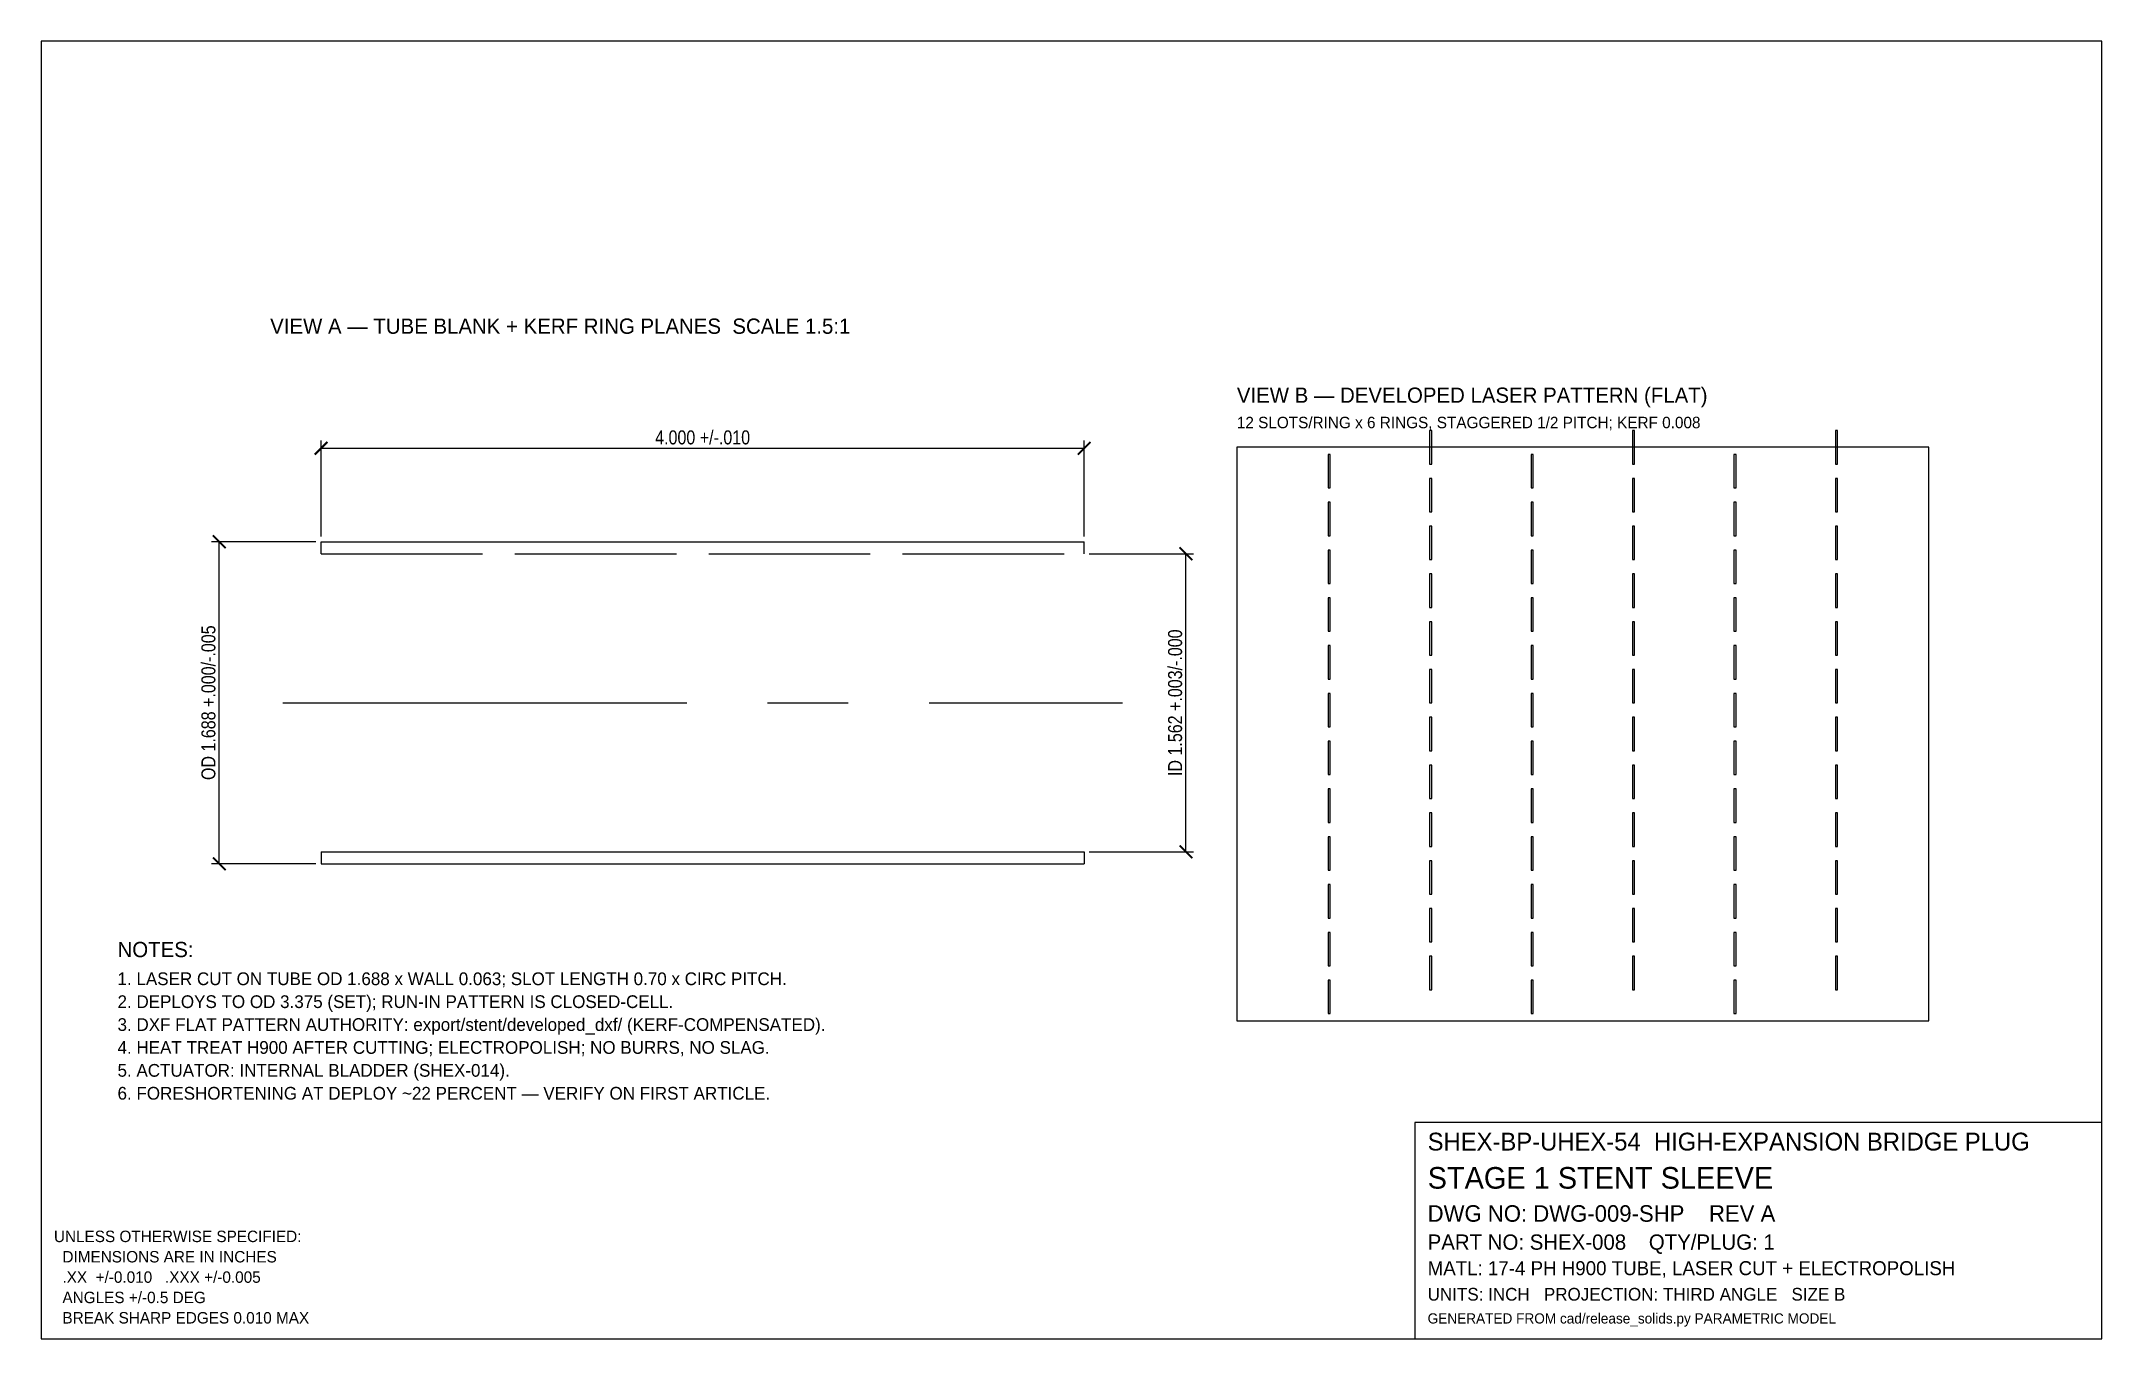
# Model space of a CAD drawing. Header units: inches. Extents: x 0.4 to 16.6, y 0.4 to 10.6.
import ezdxf

# ---------------------------------------------------------------- set-up
doc = ezdxf.new("R2010")
doc.units = ezdxf.units.IN
doc.linetypes.add('CENTER', pattern=[5.08, 3.175, -0.635, 0.635, -0.635])
doc.linetypes.add('DASHED', pattern=[1.524, 1.27, -0.254])
for name, color, linetype in [('BORDER', 7, 'CONTINUOUS'), ('CENTER', 1, 'CENTER'), ('DIM', 4, 'CONTINUOUS'), ('GEOM', 7, 'CONTINUOUS'), ('HIDDEN', 8, 'DASHED'), ('TEXT', 7, 'CONTINUOUS')]:
    doc.layers.add(name, color=color, linetype=linetype)
doc.styles.add('OpenSansCondensed-Light', font='OpenSansCondensed-Light.ttf')
doc.dimstyles.new('EZDXF', dxfattribs={"dimtxt": 0.11, "dimasz": 0.1, "dimexe": 0.06, "dimexo": 0.04, "dimgap": 0.03, "dimtad": 1, "dimdec": 3, "dimlfac": 100, "dimzin": 12, "dimdsep": 46, "dimtxsty": 'OpenSansCondensed-Light', "dimblk": 'ARCHTICK', "dimcen": 2.5, "dimazin": 3, "dimtfac": 0.5, "dimtmove": 2, "dimatfit": 3})

# ---------------------------------------------------------------- blocks, each defined once
blk = doc.blocks.new('_ARCHTICK')
at = {"color": 0, "linetype": 'BYBLOCK', "const_width": 0.15}
blk.add_lwpolyline([(-0.5, -0.5), (0.5, 0.5)], dxfattribs=at)

msp = doc.modelspace()

# ---------------------------------------------------------------- linework, layer by layer
at = {"layer": 'BORDER'}
for points in [[(0.4, 0.4), (16.6, 0.4), (16.6, 10.6), (0.4, 10.6), (0.4, 0.4)], [(11.2, 0.4), (16.6, 0.4), (16.6, 2.1), (11.2, 2.1), (11.2, 0.4)]]:
    msp.add_lwpolyline(points, dxfattribs=at)
at = {"layer": 'CENTER'}
msp.add_line((2.3, 5.4), (8.9, 5.4), dxfattribs=at)
at = {"layer": 'GEOM'}
for p, q in [((2.6, 6.5715), (2.6, 6.666)), ((8.6, 6.5715), (8.6, 6.666)), ((2.6, 4.2285), (2.6, 4.134)), ((8.6, 4.2285), (8.6, 4.134))]:
    msp.add_line(p, q, dxfattribs=at)
for points in [[(11.3147, 7.2761), (11.3317, 7.2761), (11.3317, 7.539), (11.3147, 7.539), (11.3147, 7.2761)], [(12.9104, 7.2761), (12.9274, 7.2761), (12.9274, 7.539), (12.9104, 7.539), (12.9104, 7.2761)], [(14.5062, 7.2761), (14.5232, 7.2761), (14.5232, 7.539), (14.5062, 7.539), (14.5062, 7.2761)], [(9.8, 2.9), (15.24, 2.9), (15.24, 7.4076), (9.8, 7.4076), (9.8, 2.9)], [(10.5168, 7.0883), (10.5338, 7.0883), (10.5338, 7.3512), (10.5168, 7.3512), (10.5168, 7.0883)], [(12.1126, 7.0883), (12.1296, 7.0883), (12.1296, 7.3512), (12.1126, 7.3512), (12.1126, 7.0883)], [(13.7083, 7.0883), (13.7253, 7.0883), (13.7253, 7.3512), (13.7083, 7.3512), (13.7083, 7.0883)], [(11.3147, 6.9005), (11.3317, 6.9005), (11.3317, 7.1634), (11.3147, 7.1634), (11.3147, 6.9005)], [(12.9104, 6.9005), (12.9274, 6.9005), (12.9274, 7.1634), (12.9104, 7.1634), (12.9104, 6.9005)], [(14.5062, 6.9005), (14.5232, 6.9005), (14.5232, 7.1634), (14.5062, 7.1634), (14.5062, 6.9005)], [(10.5168, 6.7126), (10.5338, 6.7126), (10.5338, 6.9756), (10.5168, 6.9756), (10.5168, 6.7126)], [(12.1126, 6.7126), (12.1296, 6.7126), (12.1296, 6.9756), (12.1126, 6.9756), (12.1126, 6.7126)], [(13.7083, 6.7126), (13.7253, 6.7126), (13.7253, 6.9756), (13.7083, 6.9756), (13.7083, 6.7126)], [(2.6, 6.666), (8.6, 6.666)], [(11.3147, 6.5248), (11.3317, 6.5248), (11.3317, 6.7878), (11.3147, 6.7878), (11.3147, 6.5248)], [(12.9104, 6.5248), (12.9274, 6.5248), (12.9274, 6.7878), (12.9104, 6.7878), (12.9104, 6.5248)], [(14.5062, 6.5248), (14.5232, 6.5248), (14.5232, 6.7878), (14.5062, 6.7878), (14.5062, 6.5248)], [(10.5168, 6.337), (10.5338, 6.337), (10.5338, 6.6), (10.5168, 6.6), (10.5168, 6.337)], [(12.1126, 6.337), (12.1296, 6.337), (12.1296, 6.6), (12.1126, 6.6), (12.1126, 6.337)], [(13.7083, 6.337), (13.7253, 6.337), (13.7253, 6.6), (13.7083, 6.6), (13.7083, 6.337)], [(11.3147, 6.1492), (11.3317, 6.1492), (11.3317, 6.4121), (11.3147, 6.4121), (11.3147, 6.1492)], [(12.9104, 6.1492), (12.9274, 6.1492), (12.9274, 6.4121), (12.9104, 6.4121), (12.9104, 6.1492)], [(14.5062, 6.1492), (14.5232, 6.1492), (14.5232, 6.4121), (14.5062, 6.4121), (14.5062, 6.1492)], [(10.5168, 5.9614), (10.5338, 5.9614), (10.5338, 6.2243), (10.5168, 6.2243), (10.5168, 5.9614)], [(12.1126, 5.9614), (12.1296, 5.9614), (12.1296, 6.2243), (12.1126, 6.2243), (12.1126, 5.9614)], [(13.7083, 5.9614), (13.7253, 5.9614), (13.7253, 6.2243), (13.7083, 6.2243), (13.7083, 5.9614)], [(11.3147, 5.7736), (11.3317, 5.7736), (11.3317, 6.0365), (11.3147, 6.0365), (11.3147, 5.7736)], [(12.9104, 5.7736), (12.9274, 5.7736), (12.9274, 6.0365), (12.9104, 6.0365), (12.9104, 5.7736)], [(14.5062, 5.7736), (14.5232, 5.7736), (14.5232, 6.0365), (14.5062, 6.0365), (14.5062, 5.7736)], [(10.5168, 5.5858), (10.5338, 5.5858), (10.5338, 5.8487), (10.5168, 5.8487), (10.5168, 5.5858)], [(12.1126, 5.5858), (12.1296, 5.5858), (12.1296, 5.8487), (12.1126, 5.8487), (12.1126, 5.5858)], [(13.7083, 5.5858), (13.7253, 5.5858), (13.7253, 5.8487), (13.7083, 5.8487), (13.7083, 5.5858)], [(11.3147, 5.3979), (11.3317, 5.3979), (11.3317, 5.6609), (11.3147, 5.6609), (11.3147, 5.3979)], [(12.9104, 5.3979), (12.9274, 5.3979), (12.9274, 5.6609), (12.9104, 5.6609), (12.9104, 5.3979)], [(14.5062, 5.3979), (14.5232, 5.3979), (14.5232, 5.6609), (14.5062, 5.6609), (14.5062, 5.3979)], [(10.5168, 5.2101), (10.5338, 5.2101), (10.5338, 5.4731), (10.5168, 5.4731), (10.5168, 5.2101)], [(12.1126, 5.2101), (12.1296, 5.2101), (12.1296, 5.4731), (12.1126, 5.4731), (12.1126, 5.2101)], [(13.7083, 5.2101), (13.7253, 5.2101), (13.7253, 5.4731), (13.7083, 5.4731), (13.7083, 5.2101)], [(11.3147, 5.0223), (11.3317, 5.0223), (11.3317, 5.2852), (11.3147, 5.2852), (11.3147, 5.0223)], [(12.9104, 5.0223), (12.9274, 5.0223), (12.9274, 5.2852), (12.9104, 5.2852), (12.9104, 5.0223)], [(14.5062, 5.0223), (14.5232, 5.0223), (14.5232, 5.2852), (14.5062, 5.2852), (14.5062, 5.0223)], [(10.5168, 4.8345), (10.5338, 4.8345), (10.5338, 5.0974), (10.5168, 5.0974), (10.5168, 4.8345)], [(12.1126, 4.8345), (12.1296, 4.8345), (12.1296, 5.0974), (12.1126, 5.0974), (12.1126, 4.8345)], [(13.7083, 4.8345), (13.7253, 4.8345), (13.7253, 5.0974), (13.7083, 5.0974), (13.7083, 4.8345)], [(11.3147, 4.6467), (11.3317, 4.6467), (11.3317, 4.9096), (11.3147, 4.9096), (11.3147, 4.6467)], [(12.9104, 4.6467), (12.9274, 4.6467), (12.9274, 4.9096), (12.9104, 4.9096), (12.9104, 4.6467)], [(14.5062, 4.6467), (14.5232, 4.6467), (14.5232, 4.9096), (14.5062, 4.9096), (14.5062, 4.6467)], [(10.5168, 4.4589), (10.5338, 4.4589), (10.5338, 4.7218), (10.5168, 4.7218), (10.5168, 4.4589)], [(12.1126, 4.4589), (12.1296, 4.4589), (12.1296, 4.7218), (12.1126, 4.7218), (12.1126, 4.4589)], [(13.7083, 4.4589), (13.7253, 4.4589), (13.7253, 4.7218), (13.7083, 4.7218), (13.7083, 4.4589)], [(11.3147, 4.271), (11.3317, 4.271), (11.3317, 4.534), (11.3147, 4.534), (11.3147, 4.271)], [(12.9104, 4.271), (12.9274, 4.271), (12.9274, 4.534), (12.9104, 4.534), (12.9104, 4.271)], [(14.5062, 4.271), (14.5232, 4.271), (14.5232, 4.534), (14.5062, 4.534), (14.5062, 4.271)], [(2.6, 4.2285), (8.6, 4.2285)], [(10.5168, 4.0832), (10.5338, 4.0832), (10.5338, 4.3462), (10.5168, 4.3462), (10.5168, 4.0832)], [(12.1126, 4.0832), (12.1296, 4.0832), (12.1296, 4.3462), (12.1126, 4.3462), (12.1126, 4.0832)], [(13.7083, 4.0832), (13.7253, 4.0832), (13.7253, 4.3462), (13.7083, 4.3462), (13.7083, 4.0832)], [(2.6, 4.134), (8.6, 4.134)], [(11.3147, 3.8954), (11.3317, 3.8954), (11.3317, 4.1584), (11.3147, 4.1584), (11.3147, 3.8954)], [(12.9104, 3.8954), (12.9274, 3.8954), (12.9274, 4.1584), (12.9104, 4.1584), (12.9104, 3.8954)], [(14.5062, 3.8954), (14.5232, 3.8954), (14.5232, 4.1584), (14.5062, 4.1584), (14.5062, 3.8954)], [(10.5168, 3.7076), (10.5338, 3.7076), (10.5338, 3.9705), (10.5168, 3.9705), (10.5168, 3.7076)], [(12.1126, 3.7076), (12.1296, 3.7076), (12.1296, 3.9705), (12.1126, 3.9705), (12.1126, 3.7076)], [(13.7083, 3.7076), (13.7253, 3.7076), (13.7253, 3.9705), (13.7083, 3.9705), (13.7083, 3.7076)], [(11.3147, 3.5198), (11.3317, 3.5198), (11.3317, 3.7827), (11.3147, 3.7827), (11.3147, 3.5198)], [(12.9104, 3.5198), (12.9274, 3.5198), (12.9274, 3.7827), (12.9104, 3.7827), (12.9104, 3.5198)], [(14.5062, 3.5198), (14.5232, 3.5198), (14.5232, 3.7827), (14.5062, 3.7827), (14.5062, 3.5198)], [(10.5168, 3.332), (10.5338, 3.332), (10.5338, 3.5949), (10.5168, 3.5949), (10.5168, 3.332)], [(12.1126, 3.332), (12.1296, 3.332), (12.1296, 3.5949), (12.1126, 3.5949), (12.1126, 3.332)], [(13.7083, 3.332), (13.7253, 3.332), (13.7253, 3.5949), (13.7083, 3.5949), (13.7083, 3.332)], [(11.3147, 3.1442), (11.3317, 3.1442), (11.3317, 3.4071), (11.3147, 3.4071), (11.3147, 3.1442)], [(12.9104, 3.1442), (12.9274, 3.1442), (12.9274, 3.4071), (12.9104, 3.4071), (12.9104, 3.1442)], [(14.5062, 3.1442), (14.5232, 3.1442), (14.5232, 3.4071), (14.5062, 3.4071), (14.5062, 3.1442)], [(10.5168, 2.9563), (10.5338, 2.9563), (10.5338, 3.2193), (10.5168, 3.2193), (10.5168, 2.9563)], [(12.1126, 2.9563), (12.1296, 2.9563), (12.1296, 3.2193), (12.1126, 3.2193), (12.1126, 2.9563)], [(13.7083, 2.9563), (13.7253, 2.9563), (13.7253, 3.2193), (13.7083, 3.2193), (13.7083, 2.9563)]]:
    msp.add_lwpolyline(points, dxfattribs=at)
at = {"layer": 'HIDDEN'}
for p, q in [((3.325, 6.666), (3.475, 6.666)), ((4.205, 6.666), (4.355, 6.666)), ((5.085, 6.666), (5.235, 6.666)), ((5.965, 6.666), (6.115, 6.666)), ((6.845, 6.666), (6.995, 6.666)), ((7.725, 6.666), (7.875, 6.666)), ((3.325, 4.134), (3.475, 4.134)), ((4.205, 4.134), (4.355, 4.134)), ((5.085, 4.134), (5.235, 4.134)), ((5.965, 4.134), (6.115, 4.134)), ((6.845, 4.134), (6.995, 4.134)), ((7.725, 4.134), (7.875, 4.134))]:
    msp.add_line(p, q, dxfattribs=at)
msp.add_lwpolyline([(2.6, 6.5715), (8.6, 6.5715)], dxfattribs=at)

# ---------------------------------------------------------------- texts
at = {"layer": 'TEXT'}
for s, height, p in [('VIEW A — TUBE BLANK + KERF RING PLANES  SCALE 1.5:1', 0.12, (2.2, 8.3)), ('VIEW B — DEVELOPED LASER PATTERN (FLAT)', 0.12, (9.8, 7.7576)), ('12 SLOTS/RING x 6 RINGS, STAGGERED 1/2 PITCH; KERF 0.008', 0.09, (9.8, 7.5576)), ('NOTES:', 0.12, (1, 3.4)), ('1. LASER CUT ON TUBE OD 1.688 x WALL 0.063; SLOT LENGTH 0.70 x CIRC PITCH.', 0.1, (1, 3.18)), ('2. DEPLOYS TO OD 3.375 (SET); RUN-IN PATTERN IS CLOSED-CELL.', 0.1, (1, 3)), ('3. DXF FLAT PATTERN AUTHORITY: export/stent/developed_dxf/ (KERF-COMPENSATED).', 0.1, (1, 2.82)), ('4. HEAT TREAT H900 AFTER CUTTING; ELECTROPOLISH; NO BURRS, NO SLAG.', 0.1, (1, 2.64)), ('5. ACTUATOR: INTERNAL BLADDER (SHEX-014).', 0.1, (1, 2.46)), ('6. FORESHORTENING AT DEPLOY ~22 PERCENT — VERIFY ON FIRST ARTICLE.', 0.1, (1, 2.28)), ('SHEX-BP-UHEX-54  HIGH-EXPANSION BRIDGE PLUG', 0.14, (11.3, 1.88)), ('STAGE 1 STENT SLEEVE', 0.17, (11.3, 1.58)), ('DWG NO: DWG-009-SHP    REV A', 0.13, (11.3, 1.32)), ('UNLESS OTHERWISE SPECIFIED:', 0.09, (0.5, 1.16)), ('PART NO: SHEX-008    QTY/PLUG: 1', 0.12, (11.3, 1.1)), ('  DIMENSIONS ARE IN INCHES', 0.09, (0.5, 1)), ('MATL: 17-4 PH H900 TUBE, LASER CUT + ELECTROPOLISH', 0.11, (11.3, 0.9)), ('  .XX  +/-0.010   .XXX +/-0.005', 0.09, (0.5, 0.84)), ('  ANGLES +/-0.5 DEG', 0.09, (0.5, 0.68)), ('UNITS: INCH   PROJECTION: THIRD ANGLE   SIZE B', 0.1, (11.3, 0.7)), ('  BREAK SHARP EDGES 0.010 MAX', 0.09, (0.5, 0.52)), ('GENERATED FROM cad/release_solids.py PARAMETRIC MODEL', 0.08, (11.3, 0.52))]:
    msp.add_text(s, height=height, dxfattribs=at).set_placement(p)

# ---------------------------------------------------------------- dimensions: what is measured, and where the dimension line sits
at = {"layer": 'DIM'}
msp.add_linear_dim(base=(2.6, 7.4), p1=(2.6, 6.666), p2=(8.6, 6.666), text='4.000 +/-.010', dimstyle='EZDXF', override={"dimlfac": 0.666667}, dxfattribs=at).render()
for base, p1, p2, text in [((1.8, 4.134), (2.6, 4.134), (2.6, 6.666), 'OD 1.688 +.000/-.005'), ((9.4, 4.2285), (8.6, 4.2285), (8.6, 6.5715), 'ID 1.562 +.003/-.000')]:
    msp.add_linear_dim(base=base, p1=p1, p2=p2, angle=90, text=text, dimstyle='EZDXF', override={"dimlfac": 0.666667}, dxfattribs=at).render()

doc.saveas('drawing.dxf')
